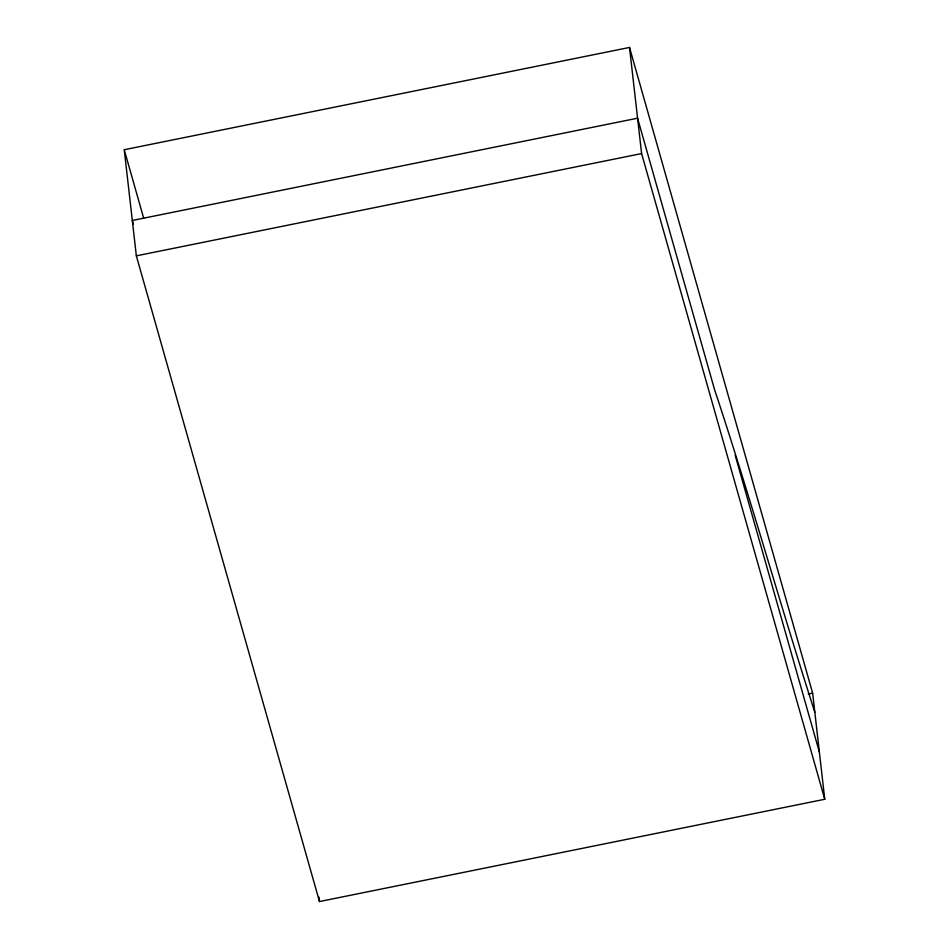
<?xml version="1.0" encoding="UTF-8"?>
<svg xmlns="http://www.w3.org/2000/svg" width="949" height="949" viewBox="0 0 949 949"><rect width="100%" height="100%" fill="white"/><g stroke="black" fill="none" stroke-linecap="round" stroke-linejoin="round"><path stroke-width="1.42" d="M124.248 149.728L629.519 47.45L812.652 693.15L824.752 799.272L319.481 901.55L136.348 255.85L124.248 149.728L143.655 218.151M136.348 255.85L641.607 153.572L629.519 47.45M808.299 694.027L812.652 693.15M814.823 712.213C780.28 605.047 750.113 496.541 714.585 389.707L637.574 118.198L132.314 220.476L133.335 224.059M735.178 455.247L819.378 752.106M641.607 153.572L824.752 799.272M318.994 897.185L319.481 901.55"/></g></svg>
